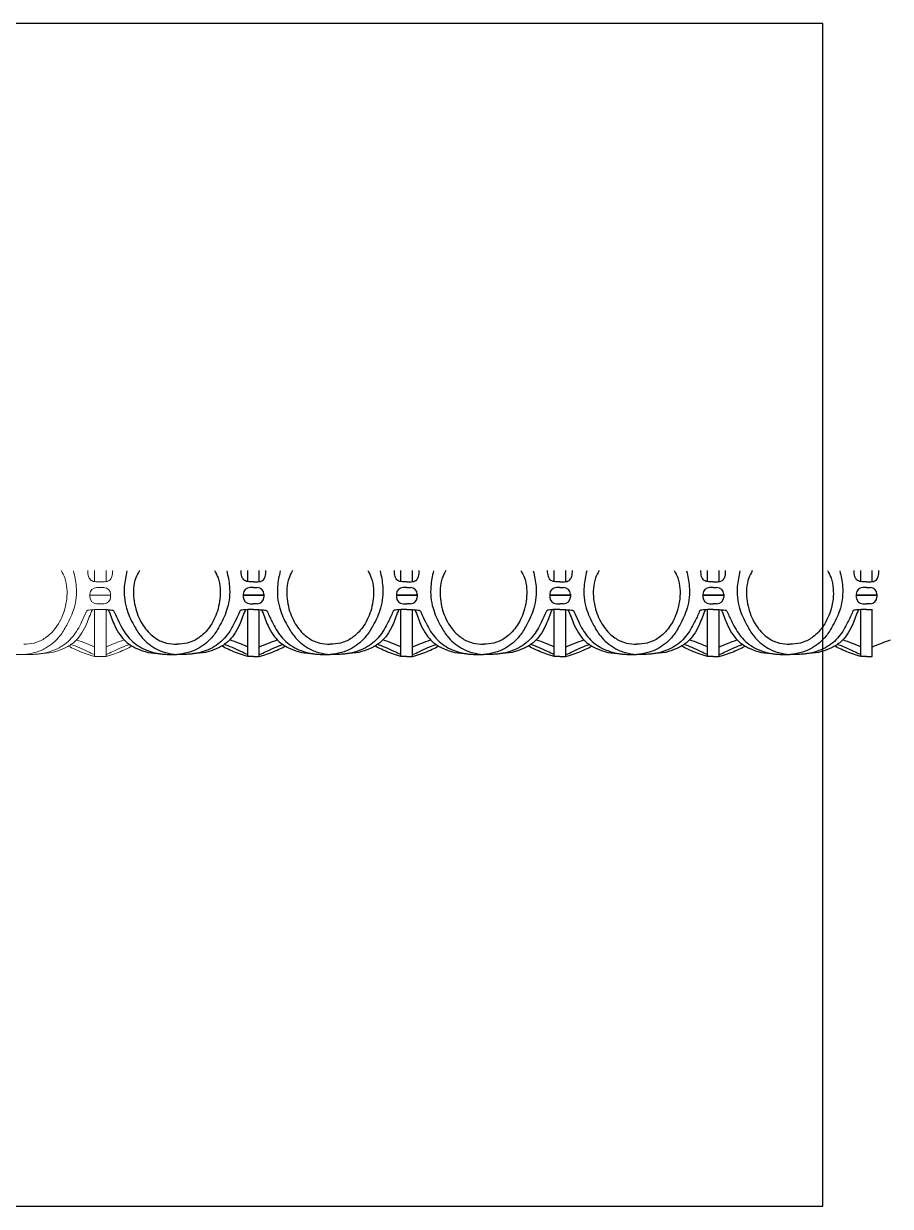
# Model space of a CAD drawing. Header units: millimetres. Extents: x 1290 to 1461, y -2515 to -2405.
# Drawn here: x 1380.4 to 1461.1, y -2514.9 to -2404.9 of the extents above; entities that cross this region are included whole.
import ezdxf

# ---------------------------------------------------------------- set-up
doc = ezdxf.new("R2010")
doc.units = ezdxf.units.MM
doc.layers.add('0.15', color=7, linetype='Continuous', lineweight=15)

msp = doc.modelspace()

# ---------------------------------------------------------------- linework, layer by layer
at = {"color": 7, "ltscale": 1000}
for p, q in [((1401.29, -2456.81), (1401.29, -2455.8)), ((1402.37, -2456.81), (1402.37, -2455.8)), ((1415.55, -2456.81), (1415.55, -2455.8)), ((1416.63, -2456.81), (1416.63, -2455.8)), ((1429.81, -2456.81), (1429.81, -2455.8)), ((1430.88, -2456.81), (1430.88, -2455.8)), ((1444.06, -2456.81), (1444.06, -2455.8)), ((1445.14, -2456.81), (1445.14, -2455.8)), ((1458.32, -2456.81), (1458.32, -2455.8)), ((1459.39, -2456.81), (1459.39, -2455.8)), ((1401.83, -2457.37), (1401.5, -2457.37)), ((1401.83, -2457.37), (1402.17, -2457.37)), ((1416.09, -2457.37), (1415.75, -2457.37)), ((1416.09, -2457.37), (1416.43, -2457.37)), ((1430.34, -2457.37), (1430.01, -2457.37)), ((1430.34, -2457.37), (1430.68, -2457.37)), ((1444.6, -2457.37), (1444.26, -2457.37)), ((1444.6, -2457.37), (1444.94, -2457.37)), ((1458.86, -2457.37), (1458.52, -2457.37)), ((1458.86, -2457.37), (1459.19, -2457.37)), ((1400.84, -2458.08), (1402.82, -2458.08)), ((1402.82, -2458.08), (1400.84, -2458.08)), ((1400.87, -2458), (1400.87, -2458.26)), ((1402.8, -2458), (1402.8, -2458.26)), ((1417.08, -2458.08), (1415.1, -2458.08)), ((1415.1, -2458.08), (1417.08, -2458.08)), ((1415.12, -2458), (1415.12, -2458.26)), ((1417.05, -2458), (1417.05, -2458.26)), ((1431.33, -2458.08), (1429.35, -2458.08)), ((1429.35, -2458.08), (1431.33, -2458.08)), ((1429.38, -2458), (1429.38, -2458.26)), ((1431.31, -2458), (1431.31, -2458.26)), ((1443.61, -2458.08), (1445.59, -2458.08)), ((1445.59, -2458.08), (1443.61, -2458.08)), ((1443.64, -2458), (1443.64, -2458.26)), ((1445.57, -2458), (1445.57, -2458.26)), ((1459.85, -2458.08), (1457.87, -2458.08)), ((1457.87, -2458.08), (1459.85, -2458.08)), ((1457.89, -2458), (1457.89, -2458.26)), ((1459.82, -2458), (1459.82, -2458.26)), ((1401.29, -2463.8), (1401.29, -2459.44)), ((1401.5, -2458.89), (1401.83, -2458.89)), ((1402.17, -2458.89), (1401.83, -2458.89)), ((1402.37, -2463.8), (1402.37, -2459.44)), ((1415.55, -2463.8), (1415.55, -2459.44)), ((1415.75, -2458.89), (1416.09, -2458.89)), ((1416.43, -2458.89), (1416.09, -2458.89)), ((1416.63, -2463.8), (1416.63, -2459.44)), ((1429.81, -2463.8), (1429.81, -2459.44)), ((1430.01, -2458.89), (1430.34, -2458.89)), ((1430.68, -2458.89), (1430.34, -2458.89)), ((1430.88, -2463.8), (1430.88, -2459.44)), ((1444.06, -2463.8), (1444.06, -2459.44)), ((1444.26, -2458.89), (1444.6, -2458.89)), ((1444.94, -2458.89), (1444.6, -2458.89)), ((1445.14, -2463.8), (1445.14, -2459.44)), ((1458.32, -2463.8), (1458.32, -2459.44)), ((1458.52, -2458.89), (1458.86, -2458.89)), ((1459.19, -2458.89), (1458.86, -2458.89)), ((1459.39, -2463.8), (1459.39, -2459.44)), ((1401.83, -2463.8), (1401.29, -2463.8)), ((1401.83, -2463.8), (1402.37, -2463.8)), ((1416.09, -2463.8), (1415.55, -2463.8)), ((1416.09, -2463.8), (1416.63, -2463.8)), ((1430.34, -2463.8), (1429.81, -2463.8)), ((1430.34, -2463.8), (1430.88, -2463.8)), ((1444.6, -2463.8), (1444.06, -2463.8)), ((1444.6, -2463.8), (1445.14, -2463.8)), ((1458.86, -2463.8), (1458.32, -2463.8)), ((1458.86, -2463.8), (1459.39, -2463.8))]:
    msp.add_line(p, q, dxfattribs=at)
at = {"color": 6, "ltscale": 1000}
msp.add_lwpolyline([(1289.79, -2514.93), (1454.79, -2514.93), (1454.79, -2404.93), (1289.79, -2404.93)], close=True, dxfattribs=at)
at = {"color": 7, "ltscale": 1000}
for points in [[(1401.83, -2459.43), (1401.29, -2459.43)], [(1401.83, -2459.43), (1402.37, -2459.43)], [(1416.09, -2459.43), (1415.55, -2459.43)], [(1416.09, -2459.43), (1416.63, -2459.43)], [(1430.34, -2459.43), (1429.81, -2459.43)], [(1430.34, -2459.43), (1430.88, -2459.43)], [(1444.6, -2459.43), (1444.06, -2459.43)], [(1444.6, -2459.43), (1445.14, -2459.43)], [(1458.86, -2459.43), (1458.32, -2459.43)], [(1458.86, -2459.43), (1459.4, -2459.43)]]:
    msp.add_lwpolyline(points, dxfattribs=at)
for centre, start, end in [((1401.5, -2458), 90, 180), ((1402.17, -2458), 0, 90), ((1415.75, -2458), 90, 180), ((1416.43, -2458), 0, 90), ((1430.01, -2458), 90, 180), ((1430.68, -2458), 0, 90), ((1444.26, -2458), 90, 180), ((1444.94, -2458), 0, 90), ((1458.52, -2458), 90, 180), ((1459.19, -2458), 0, 90), ((1401.5, -2458.26), 180, 270), ((1402.17, -2458.26), 270, 0), ((1415.75, -2458.26), 180, 270), ((1416.43, -2458.26), 270, 0), ((1430.01, -2458.26), 180, 270), ((1430.68, -2458.26), 270, 0), ((1444.26, -2458.26), 180, 270), ((1444.94, -2458.26), 270, 0), ((1458.52, -2458.26), 180, 270), ((1459.19, -2458.26), 270, 0)]:
    msp.add_arc(centre, 0.628, start, end, dxfattribs=at)
for points, knots in [([(1390.06, -2455.83), (1389.95, -2456.31), (1389.71, -2457.45), (1389.88, -2459.23), (1390.59, -2460.73), (1391.39, -2462.07), (1392.44, -2462.97), (1393.64, -2463.47), (1394.35, -2463.58), (1394.7, -2463.59)], [0, 0, 0, 0, 0.694898, 1.66277, 2.490489, 3.060599, 3.888181, 4.409541, 4.910443, 4.910443, 4.910443, 4.910443]), ([(1391.21, -2455.8), (1391.09, -2456.02), (1390.8, -2456.54), (1390.6, -2457.77), (1390.78, -2459.32), (1391.45, -2460.89), (1392.42, -2461.95), (1393.45, -2462.52), (1394.22, -2462.64), (1394.62, -2462.65), (1394.7, -2462.65)], [0, 0, 0, 0, 0.361677, 0.842836, 1.745468, 2.566064, 3.253714, 3.761332, 4.22742, 4.343262, 4.343262, 4.343262, 4.343262]), ([(1398.2, -2455.8), (1398.32, -2456.02), (1398.61, -2456.54), (1398.81, -2457.77), (1398.63, -2459.32), (1397.96, -2460.89), (1396.99, -2461.95), (1395.95, -2462.52), (1395.19, -2462.64), (1394.78, -2462.65), (1394.7, -2462.65)], [0, 0, 0, 0, 0.361677, 0.842836, 1.745468, 2.566064, 3.253714, 3.761332, 4.22742, 4.343262, 4.343262, 4.343262, 4.343262]), ([(1399.35, -2455.83), (1399.45, -2456.31), (1399.7, -2457.45), (1399.52, -2459.23), (1398.82, -2460.73), (1398.02, -2462.07), (1396.97, -2462.97), (1395.77, -2463.47), (1395.05, -2463.58), (1394.7, -2463.59)], [0, 0, 0, 0, 0.694898, 1.66277, 2.490489, 3.060599, 3.888181, 4.409541, 4.910443, 4.910443, 4.910443, 4.910443]), ([(1401.83, -2456.85), (1401.65, -2456.85), (1401.4, -2456.85), (1401.08, -2456.78), (1400.87, -2456.63), (1400.69, -2456.29), (1400.68, -2455.99), (1400.68, -2455.8)], [0, 0, 0, 0, 0.2599626, 0.3645668, 0.4619046, 0.6226137, 0.8880568, 0.8880568, 0.8880568, 0.8880568]), ([(1401.83, -2456.85), (1402.01, -2456.85), (1402.27, -2456.85), (1402.59, -2456.78), (1402.8, -2456.63), (1402.97, -2456.29), (1402.98, -2455.99), (1402.98, -2455.8)], [0, 0, 0, 0, 0.2599626, 0.3645668, 0.4619046, 0.6226137, 0.8880568, 0.8880568, 0.8880568, 0.8880568]), ([(1404.31, -2455.83), (1404.21, -2456.31), (1403.96, -2457.45), (1404.14, -2459.23), (1404.85, -2460.73), (1405.65, -2462.07), (1406.7, -2462.97), (1407.89, -2463.47), (1408.61, -2463.58), (1408.96, -2463.59)], [0, 0, 0, 0, 0.694898, 1.66277, 2.490489, 3.060599, 3.888181, 4.409541, 4.910443, 4.910443, 4.910443, 4.910443]), ([(1405.46, -2455.8), (1405.34, -2456.02), (1405.06, -2456.54), (1404.85, -2457.77), (1405.03, -2459.32), (1405.7, -2460.89), (1406.67, -2461.95), (1407.71, -2462.52), (1408.47, -2462.64), (1408.88, -2462.65), (1408.96, -2462.65)], [0, 0, 0, 0, 0.361677, 0.842836, 1.745468, 2.566064, 3.253714, 3.761332, 4.22742, 4.343262, 4.343262, 4.343262, 4.343262]), ([(1412.46, -2455.8), (1412.58, -2456.02), (1412.86, -2456.54), (1413.07, -2457.77), (1412.89, -2459.32), (1412.22, -2460.89), (1411.25, -2461.95), (1410.21, -2462.52), (1409.45, -2462.64), (1409.04, -2462.65), (1408.96, -2462.65)], [0, 0, 0, 0, 0.361677, 0.842836, 1.745468, 2.566064, 3.253714, 3.761332, 4.22742, 4.343262, 4.343262, 4.343262, 4.343262]), ([(1413.61, -2455.83), (1413.71, -2456.31), (1413.96, -2457.45), (1413.78, -2459.23), (1413.07, -2460.73), (1412.27, -2462.07), (1411.22, -2462.97), (1410.03, -2463.47), (1409.31, -2463.58), (1408.96, -2463.59)], [0, 0, 0, 0, 0.694898, 1.66277, 2.490489, 3.060599, 3.888181, 4.409541, 4.910443, 4.910443, 4.910443, 4.910443]), ([(1416.09, -2456.85), (1415.91, -2456.85), (1415.65, -2456.85), (1415.33, -2456.78), (1415.12, -2456.63), (1414.95, -2456.29), (1414.94, -2455.99), (1414.94, -2455.8)], [0, 0, 0, 0, 0.2599626, 0.3645668, 0.4619046, 0.6226137, 0.8880568, 0.8880568, 0.8880568, 0.8880568]), ([(1416.09, -2456.85), (1416.27, -2456.85), (1416.52, -2456.85), (1416.84, -2456.78), (1417.06, -2456.63), (1417.23, -2456.29), (1417.24, -2455.99), (1417.24, -2455.8)], [0, 0, 0, 0, 0.2599626, 0.3645668, 0.4619046, 0.6226137, 0.8880568, 0.8880568, 0.8880568, 0.8880568]), ([(1418.57, -2455.83), (1418.47, -2456.31), (1418.22, -2457.45), (1418.4, -2459.23), (1419.1, -2460.73), (1419.9, -2462.07), (1420.95, -2462.97), (1422.15, -2463.47), (1422.87, -2463.58), (1423.22, -2463.59)], [0, 0, 0, 0, 0.694898, 1.66277, 2.490489, 3.060599, 3.888181, 4.409541, 4.910443, 4.910443, 4.910443, 4.910443]), ([(1419.72, -2455.8), (1419.6, -2456.02), (1419.31, -2456.54), (1419.11, -2457.77), (1419.29, -2459.32), (1419.96, -2460.89), (1420.93, -2461.95), (1421.97, -2462.52), (1422.73, -2462.64), (1423.14, -2462.65), (1423.22, -2462.65)], [0, 0, 0, 0, 0.361677, 0.842836, 1.745468, 2.566064, 3.253714, 3.761332, 4.22742, 4.343262, 4.343262, 4.343262, 4.343262]), ([(1426.71, -2455.8), (1426.83, -2456.02), (1427.12, -2456.54), (1427.32, -2457.77), (1427.14, -2459.32), (1426.47, -2460.89), (1425.5, -2461.95), (1424.47, -2462.52), (1423.7, -2462.64), (1423.3, -2462.65), (1423.22, -2462.65)], [0, 0, 0, 0, 0.361677, 0.842836, 1.745468, 2.566064, 3.253714, 3.761332, 4.22742, 4.343262, 4.343262, 4.343262, 4.343262]), ([(1427.86, -2455.83), (1427.97, -2456.31), (1428.21, -2457.45), (1428.04, -2459.23), (1427.33, -2460.73), (1426.53, -2462.07), (1425.48, -2462.97), (1424.28, -2463.47), (1423.57, -2463.58), (1423.22, -2463.59)], [0, 0, 0, 0, 0.694898, 1.66277, 2.490489, 3.060599, 3.888181, 4.409541, 4.910443, 4.910443, 4.910443, 4.910443]), ([(1430.34, -2456.85), (1430.16, -2456.85), (1429.91, -2456.85), (1429.59, -2456.78), (1429.38, -2456.63), (1429.21, -2456.29), (1429.19, -2455.99), (1429.19, -2455.8)], [0, 0, 0, 0, 0.2599626, 0.3645668, 0.4619046, 0.6226137, 0.8880568, 0.8880568, 0.8880568, 0.8880568]), ([(1430.34, -2456.85), (1430.53, -2456.85), (1430.78, -2456.85), (1431.1, -2456.78), (1431.31, -2456.63), (1431.48, -2456.29), (1431.5, -2455.99), (1431.5, -2455.8)], [0, 0, 0, 0, 0.2599626, 0.3645668, 0.4619046, 0.6226137, 0.8880568, 0.8880568, 0.8880568, 0.8880568]), ([(1432.83, -2455.83), (1432.72, -2456.31), (1432.48, -2457.45), (1432.65, -2459.23), (1433.36, -2460.73), (1434.16, -2462.07), (1435.21, -2462.97), (1436.41, -2463.47), (1437.12, -2463.58), (1437.47, -2463.59)], [0, 0, 0, 0, 0.694898, 1.66277, 2.490489, 3.060599, 3.888181, 4.409541, 4.910443, 4.910443, 4.910443, 4.910443]), ([(1433.98, -2455.8), (1433.85, -2456.02), (1433.57, -2456.54), (1433.37, -2457.77), (1433.55, -2459.32), (1434.22, -2460.89), (1435.19, -2461.95), (1436.22, -2462.52), (1436.99, -2462.64), (1437.39, -2462.65), (1437.47, -2462.65)], [0, 0, 0, 0, 0.361677, 0.842836, 1.745468, 2.566064, 3.253714, 3.761332, 4.22742, 4.343262, 4.343262, 4.343262, 4.343262]), ([(1440.97, -2455.8), (1441.09, -2456.02), (1441.37, -2456.54), (1441.58, -2457.77), (1441.4, -2459.32), (1440.73, -2460.89), (1439.76, -2461.95), (1438.72, -2462.52), (1437.96, -2462.64), (1437.55, -2462.65), (1437.47, -2462.65)], [0, 0, 0, 0, 0.361677, 0.842836, 1.745468, 2.566064, 3.253714, 3.761332, 4.22742, 4.343262, 4.343262, 4.343262, 4.343262]), ([(1442.12, -2455.83), (1442.22, -2456.31), (1442.47, -2457.45), (1442.29, -2459.23), (1441.59, -2460.73), (1440.79, -2462.07), (1439.74, -2462.97), (1438.54, -2463.47), (1437.82, -2463.58), (1437.47, -2463.59)], [0, 0, 0, 0, 0.694898, 1.66277, 2.490489, 3.060599, 3.888181, 4.409541, 4.910443, 4.910443, 4.910443, 4.910443]), ([(1444.6, -2456.85), (1444.42, -2456.85), (1444.16, -2456.85), (1443.84, -2456.78), (1443.63, -2456.63), (1443.46, -2456.29), (1443.45, -2455.99), (1443.45, -2455.8)], [0, 0, 0, 0, 0.2599626, 0.3645668, 0.4619046, 0.6226137, 0.8880568, 0.8880568, 0.8880568, 0.8880568]), ([(1444.6, -2456.85), (1444.78, -2456.85), (1445.04, -2456.85), (1445.36, -2456.78), (1445.57, -2456.63), (1445.74, -2456.29), (1445.75, -2455.99), (1445.75, -2455.8)], [0, 0, 0, 0, 0.2599626, 0.3645668, 0.4619046, 0.6226137, 0.8880568, 0.8880568, 0.8880568, 0.8880568]), ([(1447.08, -2455.83), (1446.98, -2456.31), (1446.73, -2457.45), (1446.91, -2459.23), (1447.62, -2460.73), (1448.42, -2462.07), (1449.46, -2462.97), (1450.66, -2463.47), (1451.38, -2463.58), (1451.73, -2463.59)], [0, 0, 0, 0, 0.694898, 1.66277, 2.490489, 3.060599, 3.888181, 4.409541, 4.910443, 4.910443, 4.910443, 4.910443]), ([(1448.23, -2455.8), (1448.11, -2456.02), (1447.83, -2456.54), (1447.62, -2457.77), (1447.8, -2459.32), (1448.47, -2460.89), (1449.44, -2461.95), (1450.48, -2462.52), (1451.24, -2462.64), (1451.65, -2462.65), (1451.73, -2462.65)], [0, 0, 0, 0, 0.361677, 0.842836, 1.745468, 2.566064, 3.253714, 3.761332, 4.22742, 4.343262, 4.343262, 4.343262, 4.343262]), ([(1455.23, -2455.8), (1455.35, -2456.02), (1455.63, -2456.54), (1455.84, -2457.77), (1455.66, -2459.32), (1454.98, -2460.89), (1454.01, -2461.95), (1452.98, -2462.52), (1452.22, -2462.64), (1451.81, -2462.65), (1451.73, -2462.65)], [0, 0, 0, 0, 0.361677, 0.842836, 1.745468, 2.566064, 3.253714, 3.761332, 4.22742, 4.343262, 4.343262, 4.343262, 4.343262]), ([(1456.38, -2455.83), (1456.48, -2456.31), (1456.73, -2457.45), (1456.55, -2459.23), (1455.84, -2460.73), (1455.04, -2462.07), (1453.99, -2462.97), (1452.79, -2463.47), (1452.08, -2463.58), (1451.73, -2463.59)], [0, 0, 0, 0, 0.694898, 1.66277, 2.490489, 3.060599, 3.888181, 4.409541, 4.910443, 4.910443, 4.910443, 4.910443]), ([(1458.86, -2456.85), (1458.68, -2456.85), (1458.42, -2456.85), (1458.1, -2456.78), (1457.89, -2456.63), (1457.72, -2456.29), (1457.71, -2455.99), (1457.71, -2455.8)], [0, 0, 0, 0, 0.2599626, 0.3645668, 0.4619046, 0.6226137, 0.8880568, 0.8880568, 0.8880568, 0.8880568]), ([(1458.86, -2456.85), (1459.04, -2456.85), (1459.29, -2456.85), (1459.61, -2456.78), (1459.82, -2456.63), (1460, -2456.29), (1460.01, -2455.99), (1460.01, -2455.8)], [0, 0, 0, 0, 0.2599626, 0.3645668, 0.4619046, 0.6226137, 0.8880568, 0.8880568, 0.8880568, 0.8880568]), ([(1388.27, -2459.43), (1388.3, -2459.46), (1388.35, -2459.51), (1388.58, -2460.02), (1388.82, -2460.82), (1389.37, -2461.77), (1389.98, -2462.5), (1390.81, -2463), (1391.8, -2463.4), (1392.81, -2463.52), (1393.8, -2463.61), (1394.4, -2463.62), (1394.7, -2463.62)], [0, 0, 0, 0, 0.060829, 0.100207, 0.795255, 1.25365, 1.660452, 2.146005, 2.617345, 3.180698, 3.597497, 4.036637, 4.036637, 4.036637, 4.036637]), ([(1401.14, -2459.43), (1401.11, -2459.46), (1401.05, -2459.51), (1400.83, -2460.02), (1400.59, -2460.82), (1400.04, -2461.77), (1399.42, -2462.5), (1398.6, -2463), (1397.61, -2463.4), (1396.59, -2463.52), (1395.61, -2463.61), (1395.01, -2463.62), (1394.7, -2463.62)], [0, 0, 0, 0, 0.060829, 0.100207, 0.795255, 1.25365, 1.660452, 2.146005, 2.617345, 3.180698, 3.597497, 4.036637, 4.036637, 4.036637, 4.036637]), ([(1402.53, -2459.43), (1402.56, -2459.46), (1402.61, -2459.51), (1402.83, -2460.02), (1403.08, -2460.82), (1403.62, -2461.77), (1404.24, -2462.5), (1405.07, -2463), (1406.05, -2463.4), (1407.07, -2463.52), (1408.06, -2463.61), (1408.65, -2463.62), (1408.96, -2463.62)], [0, 0, 0, 0, 0.060829, 0.100207, 0.795255, 1.25365, 1.660452, 2.146005, 2.617345, 3.180698, 3.597497, 4.036637, 4.036637, 4.036637, 4.036637]), ([(1415.39, -2459.43), (1415.36, -2459.46), (1415.31, -2459.51), (1415.09, -2460.02), (1414.84, -2460.82), (1414.3, -2461.77), (1413.68, -2462.5), (1412.85, -2463), (1411.87, -2463.4), (1410.85, -2463.52), (1409.87, -2463.61), (1409.27, -2463.62), (1408.96, -2463.62)], [0, 0, 0, 0, 0.060829, 0.100207, 0.795255, 1.25365, 1.660452, 2.146005, 2.617345, 3.180698, 3.597497, 4.036637, 4.036637, 4.036637, 4.036637]), ([(1416.78, -2459.43), (1416.81, -2459.46), (1416.87, -2459.51), (1417.09, -2460.02), (1417.33, -2460.82), (1417.88, -2461.77), (1418.5, -2462.5), (1419.32, -2463), (1420.31, -2463.4), (1421.33, -2463.52), (1422.31, -2463.61), (1422.91, -2463.62), (1423.22, -2463.62)], [0, 0, 0, 0, 0.060829, 0.100207, 0.795255, 1.25365, 1.660452, 2.146005, 2.617345, 3.180698, 3.597497, 4.036637, 4.036637, 4.036637, 4.036637]), ([(1429.65, -2459.43), (1429.62, -2459.46), (1429.57, -2459.51), (1429.34, -2460.02), (1429.1, -2460.82), (1428.55, -2461.77), (1427.94, -2462.5), (1427.11, -2463), (1426.12, -2463.4), (1425.11, -2463.52), (1424.12, -2463.61), (1423.52, -2463.62), (1423.22, -2463.62)], [0, 0, 0, 0, 0.060829, 0.100207, 0.795255, 1.25365, 1.660452, 2.146005, 2.617345, 3.180698, 3.597497, 4.036637, 4.036637, 4.036637, 4.036637]), ([(1431.04, -2459.43), (1431.07, -2459.46), (1431.12, -2459.51), (1431.35, -2460.02), (1431.59, -2460.82), (1432.14, -2461.77), (1432.75, -2462.5), (1433.58, -2463), (1434.57, -2463.4), (1435.58, -2463.52), (1436.57, -2463.61), (1437.17, -2463.62), (1437.47, -2463.62)], [0, 0, 0, 0, 0.060829, 0.100207, 0.795255, 1.25365, 1.660452, 2.146005, 2.617345, 3.180698, 3.597497, 4.036637, 4.036637, 4.036637, 4.036637]), ([(1443.91, -2459.43), (1443.88, -2459.46), (1443.82, -2459.51), (1443.6, -2460.02), (1443.36, -2460.82), (1442.81, -2461.77), (1442.19, -2462.5), (1441.37, -2463), (1440.38, -2463.4), (1439.36, -2463.52), (1438.38, -2463.61), (1437.78, -2463.62), (1437.47, -2463.62)], [0, 0, 0, 0, 0.060829, 0.100207, 0.795255, 1.25365, 1.660452, 2.146005, 2.617345, 3.180698, 3.597497, 4.036637, 4.036637, 4.036637, 4.036637]), ([(1445.29, -2459.43), (1445.33, -2459.46), (1445.38, -2459.51), (1445.6, -2460.02), (1445.85, -2460.82), (1446.39, -2461.77), (1447.01, -2462.5), (1447.84, -2463), (1448.82, -2463.4), (1449.84, -2463.52), (1450.82, -2463.61), (1451.42, -2463.62), (1451.73, -2463.62)], [0, 0, 0, 0, 0.060829, 0.100207, 0.795255, 1.25365, 1.660452, 2.146005, 2.617345, 3.180698, 3.597497, 4.036637, 4.036637, 4.036637, 4.036637]), ([(1458.16, -2459.43), (1458.13, -2459.46), (1458.08, -2459.51), (1457.85, -2460.02), (1457.61, -2460.82), (1457.07, -2461.77), (1456.45, -2462.5), (1455.62, -2463), (1454.63, -2463.4), (1453.62, -2463.52), (1452.63, -2463.61), (1452.04, -2463.62), (1451.73, -2463.62)], [0, 0, 0, 0, 0.060829, 0.100207, 0.795255, 1.25365, 1.660452, 2.146005, 2.617345, 3.180698, 3.597497, 4.036637, 4.036637, 4.036637, 4.036637]), ([(1401.29, -2463.79), (1401.16, -2463.75), (1400.53, -2463.58), (1399.72, -2463.24), (1399.07, -2462.93), (1398.88, -2462.82)], [0, 0, 0, 0, 0.204162, 0.931012, 1.246887, 1.246887, 1.246887, 1.246887]), ([(1401.27, -2463.62), (1401.06, -2463.52), (1400.6, -2463.3), (1399.89, -2462.95), (1399.36, -2462.76), (1399.11, -2462.67)], [0, 0, 0, 0, 0.325837, 0.744924, 1.127673, 1.127673, 1.127673, 1.127673]), ([(1401.27, -2462.89), (1401.02, -2462.78), (1400.47, -2462.55), (1399.92, -2462.35), (1399.62, -2462.25)], [0, 0, 0, 0, 0.3887328, 0.8439871, 0.8439871, 0.8439871, 0.8439871]), ([(1402.37, -2463.79), (1402.51, -2463.75), (1403.13, -2463.58), (1403.94, -2463.24), (1404.6, -2462.93), (1404.79, -2462.82)], [0, 0, 0, 0, 0.204162, 0.931012, 1.246887, 1.246887, 1.246887, 1.246887]), ([(1402.4, -2462.89), (1402.65, -2462.78), (1403.19, -2462.55), (1403.74, -2462.35), (1404.05, -2462.25)], [0, 0, 0, 0, 0.3887328, 0.8439871, 0.8439871, 0.8439871, 0.8439871]), ([(1402.4, -2463.62), (1402.6, -2463.52), (1403.07, -2463.3), (1403.78, -2462.95), (1404.3, -2462.76), (1404.56, -2462.67)], [0, 0, 0, 0, 0.325837, 0.744924, 1.127673, 1.127673, 1.127673, 1.127673]), ([(1415.55, -2463.79), (1415.41, -2463.75), (1414.79, -2463.58), (1413.98, -2463.24), (1413.32, -2462.93), (1413.13, -2462.82)], [0, 0, 0, 0, 0.204162, 0.931012, 1.246887, 1.246887, 1.246887, 1.246887]), ([(1415.52, -2463.62), (1415.32, -2463.52), (1414.85, -2463.3), (1414.14, -2462.95), (1413.62, -2462.76), (1413.36, -2462.67)], [0, 0, 0, 0, 0.325837, 0.744924, 1.127673, 1.127673, 1.127673, 1.127673]), ([(1415.52, -2462.89), (1415.27, -2462.78), (1414.73, -2462.55), (1414.18, -2462.35), (1413.87, -2462.25)], [0, 0, 0, 0, 0.3887328, 0.8439871, 0.8439871, 0.8439871, 0.8439871]), ([(1416.63, -2463.79), (1416.76, -2463.75), (1417.39, -2463.58), (1418.2, -2463.24), (1418.85, -2462.93), (1419.04, -2462.82)], [0, 0, 0, 0, 0.204162, 0.931012, 1.246887, 1.246887, 1.246887, 1.246887]), ([(1416.65, -2462.89), (1416.9, -2462.78), (1417.45, -2462.55), (1418, -2462.35), (1418.3, -2462.25)], [0, 0, 0, 0, 0.3887328, 0.8439871, 0.8439871, 0.8439871, 0.8439871]), ([(1416.65, -2463.62), (1416.86, -2463.52), (1417.32, -2463.3), (1418.03, -2462.95), (1418.56, -2462.76), (1418.81, -2462.67)], [0, 0, 0, 0, 0.325837, 0.744924, 1.127673, 1.127673, 1.127673, 1.127673]), ([(1429.81, -2463.79), (1429.67, -2463.75), (1429.04, -2463.58), (1428.24, -2463.24), (1427.58, -2462.93), (1427.39, -2462.82)], [0, 0, 0, 0, 0.204162, 0.931012, 1.246887, 1.246887, 1.246887, 1.246887]), ([(1429.78, -2463.62), (1429.58, -2463.52), (1429.11, -2463.3), (1428.4, -2462.95), (1427.87, -2462.76), (1427.62, -2462.67)], [0, 0, 0, 0, 0.325837, 0.744924, 1.127673, 1.127673, 1.127673, 1.127673]), ([(1429.78, -2462.89), (1429.53, -2462.78), (1428.98, -2462.55), (1428.43, -2462.35), (1428.13, -2462.25)], [0, 0, 0, 0, 0.3887328, 0.8439871, 0.8439871, 0.8439871, 0.8439871]), ([(1430.88, -2463.79), (1431.02, -2463.75), (1431.65, -2463.58), (1432.45, -2463.24), (1433.11, -2462.93), (1433.3, -2462.82)], [0, 0, 0, 0, 0.204162, 0.931012, 1.246887, 1.246887, 1.246887, 1.246887]), ([(1430.91, -2462.89), (1431.16, -2462.78), (1431.7, -2462.55), (1432.26, -2462.35), (1432.56, -2462.25)], [0, 0, 0, 0, 0.3887328, 0.8439871, 0.8439871, 0.8439871, 0.8439871]), ([(1430.91, -2463.62), (1431.11, -2463.52), (1431.58, -2463.3), (1432.29, -2462.95), (1432.82, -2462.76), (1433.07, -2462.67)], [0, 0, 0, 0, 0.325837, 0.744924, 1.127673, 1.127673, 1.127673, 1.127673]), ([(1444.06, -2463.79), (1443.93, -2463.75), (1443.3, -2463.58), (1442.49, -2463.24), (1441.84, -2462.93), (1441.65, -2462.82)], [0, 0, 0, 0, 0.204162, 0.931012, 1.246887, 1.246887, 1.246887, 1.246887]), ([(1444.04, -2463.62), (1443.83, -2463.52), (1443.36, -2463.3), (1442.66, -2462.95), (1442.13, -2462.76), (1441.88, -2462.67)], [0, 0, 0, 0, 0.325837, 0.744924, 1.127673, 1.127673, 1.127673, 1.127673]), ([(1444.04, -2462.89), (1443.78, -2462.78), (1443.24, -2462.55), (1442.69, -2462.35), (1442.39, -2462.25)], [0, 0, 0, 0, 0.3887328, 0.8439871, 0.8439871, 0.8439871, 0.8439871]), ([(1445.14, -2463.79), (1445.28, -2463.75), (1445.9, -2463.58), (1446.71, -2463.24), (1447.37, -2462.93), (1447.56, -2462.82)], [0, 0, 0, 0, 0.204162, 0.931012, 1.246887, 1.246887, 1.246887, 1.246887]), ([(1445.17, -2462.89), (1445.42, -2462.78), (1445.96, -2462.55), (1446.51, -2462.35), (1446.81, -2462.25)], [0, 0, 0, 0, 0.3887328, 0.8439871, 0.8439871, 0.8439871, 0.8439871]), ([(1445.17, -2463.62), (1445.37, -2463.52), (1445.84, -2463.3), (1446.55, -2462.95), (1447.07, -2462.76), (1447.33, -2462.67)], [0, 0, 0, 0, 0.325837, 0.744924, 1.127673, 1.127673, 1.127673, 1.127673]), ([(1458.32, -2463.79), (1458.18, -2463.75), (1457.55, -2463.58), (1456.75, -2463.24), (1456.09, -2462.93), (1455.9, -2462.82)], [0, 0, 0, 0, 0.204162, 0.931012, 1.246887, 1.246887, 1.246887, 1.246887]), ([(1458.29, -2463.62), (1458.09, -2463.52), (1457.62, -2463.3), (1456.91, -2462.95), (1456.39, -2462.76), (1456.13, -2462.67)], [0, 0, 0, 0, 0.325837, 0.744924, 1.127673, 1.127673, 1.127673, 1.127673]), ([(1458.29, -2462.89), (1458.04, -2462.78), (1457.5, -2462.55), (1456.94, -2462.35), (1456.64, -2462.25)], [0, 0, 0, 0, 0.3887328, 0.8439871, 0.8439871, 0.8439871, 0.8439871]), ([(1459.42, -2462.89), (1459.67, -2462.78), (1460.22, -2462.55), (1460.77, -2462.35), (1461.07, -2462.25)], [0, 0, 0, 0, 0.3887328, 0.8439871, 0.8439871, 0.8439871, 0.8439871])]:
    msp.add_open_spline(points, degree=3, knots=knots, dxfattribs=at)
for points in [[(1388.11, -2459.43), (1388.64, -2459.47), (1388.81, -2459.53), (1388.88, -2459.64), (1389.31, -2460.58), (1390.14, -2461.94), (1391.4, -2462.97), (1393.08, -2463.52), (1394.7, -2463.62)], [(1401.29, -2459.43), (1400.77, -2459.47), (1400.59, -2459.53), (1400.53, -2459.64), (1400.1, -2460.58), (1399.26, -2461.94), (1398, -2462.97), (1396.32, -2463.52), (1394.7, -2463.62)], [(1402.37, -2459.43), (1402.89, -2459.47), (1403.07, -2459.53), (1403.13, -2459.64), (1403.57, -2460.58), (1404.4, -2461.94), (1405.66, -2462.97), (1407.34, -2463.52), (1408.96, -2463.62)], [(1415.55, -2459.43), (1415.03, -2459.47), (1414.85, -2459.53), (1414.79, -2459.64), (1414.35, -2460.58), (1413.52, -2461.94), (1412.26, -2462.97), (1410.58, -2463.52), (1408.96, -2463.62)], [(1416.63, -2459.43), (1417.15, -2459.47), (1417.33, -2459.53), (1417.39, -2459.64), (1417.82, -2460.58), (1418.66, -2461.94), (1419.92, -2462.97), (1421.6, -2463.52), (1423.22, -2463.62)], [(1429.81, -2459.43), (1429.28, -2459.47), (1429.11, -2459.53), (1429.04, -2459.64), (1428.61, -2460.58), (1427.78, -2461.94), (1426.52, -2462.97), (1424.84, -2463.52), (1423.22, -2463.62)], [(1430.88, -2459.43), (1431.4, -2459.47), (1431.58, -2459.53), (1431.65, -2459.64), (1432.08, -2460.58), (1432.91, -2461.94), (1434.17, -2462.97), (1435.85, -2463.52), (1437.47, -2463.62)], [(1444.06, -2459.43), (1443.54, -2459.47), (1443.36, -2459.53), (1443.3, -2459.64), (1442.86, -2460.58), (1442.03, -2461.94), (1440.77, -2462.97), (1439.09, -2463.52), (1437.47, -2463.62)], [(1445.14, -2459.43), (1445.66, -2459.47), (1445.84, -2459.53), (1445.9, -2459.64), (1446.34, -2460.58), (1447.17, -2461.94), (1448.43, -2462.97), (1450.11, -2463.52), (1451.73, -2463.62)], [(1458.32, -2459.43), (1457.8, -2459.47), (1457.62, -2459.53), (1457.56, -2459.64), (1457.12, -2460.58), (1456.29, -2461.94), (1455.03, -2462.97), (1453.35, -2463.52), (1451.73, -2463.62)]]:
    msp.add_spline(points, degree=3, dxfattribs=at)
at = {"layer": '0.15', "color": 7, "ltscale": 1000}
for p, q in [((1387.04, -2456.81), (1387.04, -2455.8)), ((1388.11, -2456.81), (1388.11, -2455.8)), ((1387.58, -2457.37), (1387.24, -2457.37)), ((1387.58, -2457.37), (1387.91, -2457.37)), ((1386.59, -2458.08), (1388.57, -2458.08)), ((1388.57, -2458.08), (1386.59, -2458.08)), ((1386.61, -2458), (1386.61, -2458.26)), ((1388.54, -2458), (1388.54, -2458.26)), ((1387.04, -2463.8), (1387.04, -2459.44)), ((1387.24, -2458.89), (1387.58, -2458.89)), ((1387.91, -2458.89), (1387.58, -2458.89)), ((1388.11, -2463.8), (1388.11, -2459.44)), ((1387.58, -2463.8), (1387.04, -2463.8)), ((1387.58, -2463.8), (1388.11, -2463.8))]:
    msp.add_line(p, q, dxfattribs=at)
for points in [[(1387.58, -2459.43), (1387.04, -2459.43)], [(1387.58, -2459.43), (1388.11, -2459.43)]]:
    msp.add_lwpolyline(points, dxfattribs=at)
for centre, start, end in [((1387.24, -2458), 90, 180), ((1387.91, -2458), 0, 90), ((1387.24, -2458.26), 180, 270), ((1387.91, -2458.26), 270, 0)]:
    msp.add_arc(centre, 0.628, start, end, dxfattribs=at)
for points, knots in [([(1383.94, -2455.8), (1384.07, -2456.02), (1384.35, -2456.54), (1384.55, -2457.77), (1384.38, -2459.32), (1383.7, -2460.89), (1382.73, -2461.95), (1381.7, -2462.52), (1380.93, -2462.64), (1380.53, -2462.65), (1380.45, -2462.65)], [0, 0, 0, 0, 0.361677, 0.842836, 1.745468, 2.566064, 3.253714, 3.761332, 4.22742, 4.343262, 4.343262, 4.343262, 4.343262]), ([(1385.09, -2455.83), (1385.2, -2456.31), (1385.45, -2457.45), (1385.27, -2459.23), (1384.56, -2460.73), (1383.76, -2462.07), (1382.71, -2462.97), (1381.51, -2463.47), (1380.8, -2463.58), (1380.45, -2463.59)], [0, 0, 0, 0, 0.694898, 1.66277, 2.490489, 3.060599, 3.888181, 4.409541, 4.910443, 4.910443, 4.910443, 4.910443]), ([(1387.58, -2456.85), (1387.39, -2456.85), (1387.14, -2456.85), (1386.82, -2456.78), (1386.61, -2456.63), (1386.44, -2456.29), (1386.42, -2455.99), (1386.42, -2455.8)], [0, 0, 0, 0, 0.2599626, 0.3645668, 0.4619046, 0.6226137, 0.8880568, 0.8880568, 0.8880568, 0.8880568]), ([(1387.58, -2456.85), (1387.76, -2456.85), (1388.01, -2456.85), (1388.33, -2456.78), (1388.54, -2456.63), (1388.71, -2456.29), (1388.73, -2455.99), (1388.73, -2455.8)], [0, 0, 0, 0, 0.2599626, 0.3645668, 0.4619046, 0.6226137, 0.8880568, 0.8880568, 0.8880568, 0.8880568]), ([(1374.01, -2459.43), (1374.04, -2459.46), (1374.1, -2459.51), (1374.32, -2460.02), (1374.56, -2460.82), (1375.11, -2461.77), (1375.73, -2462.5), (1376.55, -2463), (1377.54, -2463.4), (1378.56, -2463.52), (1379.54, -2463.61), (1380.14, -2463.62), (1380.45, -2463.62)], [0, 0, 0, 0, 0.060829, 0.100207, 0.795255, 1.25365, 1.660452, 2.146005, 2.617345, 3.180698, 3.597497, 4.036637, 4.036637, 4.036637, 4.036637]), ([(1386.88, -2459.43), (1386.85, -2459.46), (1386.8, -2459.51), (1386.57, -2460.02), (1386.33, -2460.82), (1385.78, -2461.77), (1385.17, -2462.5), (1384.34, -2463), (1383.35, -2463.4), (1382.34, -2463.52), (1381.35, -2463.61), (1380.75, -2463.62), (1380.45, -2463.62)], [0, 0, 0, 0, 0.060829, 0.100207, 0.795255, 1.25365, 1.660452, 2.146005, 2.617345, 3.180698, 3.597497, 4.036637, 4.036637, 4.036637, 4.036637]), ([(1387.04, -2463.79), (1386.9, -2463.75), (1386.27, -2463.58), (1385.47, -2463.24), (1384.81, -2462.93), (1384.62, -2462.82)], [0, 0, 0, 0, 0.204162, 0.931012, 1.246887, 1.246887, 1.246887, 1.246887]), ([(1387.01, -2463.62), (1386.81, -2463.52), (1386.34, -2463.3), (1385.63, -2462.95), (1385.1, -2462.76), (1384.85, -2462.67)], [0, 0, 0, 0, 0.325837, 0.744924, 1.127673, 1.127673, 1.127673, 1.127673]), ([(1387.01, -2462.89), (1386.76, -2462.78), (1386.22, -2462.55), (1385.66, -2462.35), (1385.36, -2462.25)], [0, 0, 0, 0, 0.3887328, 0.8439871, 0.8439871, 0.8439871, 0.8439871]), ([(1388.11, -2463.79), (1388.25, -2463.75), (1388.88, -2463.58), (1389.68, -2463.24), (1390.34, -2462.93), (1390.53, -2462.82)], [0, 0, 0, 0, 0.204162, 0.931012, 1.246887, 1.246887, 1.246887, 1.246887]), ([(1388.14, -2462.89), (1388.39, -2462.78), (1388.94, -2462.55), (1389.49, -2462.35), (1389.79, -2462.25)], [0, 0, 0, 0, 0.3887328, 0.8439871, 0.8439871, 0.8439871, 0.8439871]), ([(1388.14, -2463.62), (1388.34, -2463.52), (1388.81, -2463.3), (1389.52, -2462.95), (1390.05, -2462.76), (1390.3, -2462.67)], [0, 0, 0, 0, 0.325837, 0.744924, 1.127673, 1.127673, 1.127673, 1.127673])]:
    msp.add_open_spline(points, degree=3, knots=knots, dxfattribs=at)
msp.add_spline([(1387.04, -2459.43), (1386.52, -2459.47), (1386.34, -2459.53), (1386.27, -2459.64), (1385.84, -2460.58), (1385.01, -2461.94), (1383.75, -2462.97), (1382.07, -2463.52), (1380.45, -2463.62)], degree=3, dxfattribs=at)

doc.saveas('drawing.dxf')
